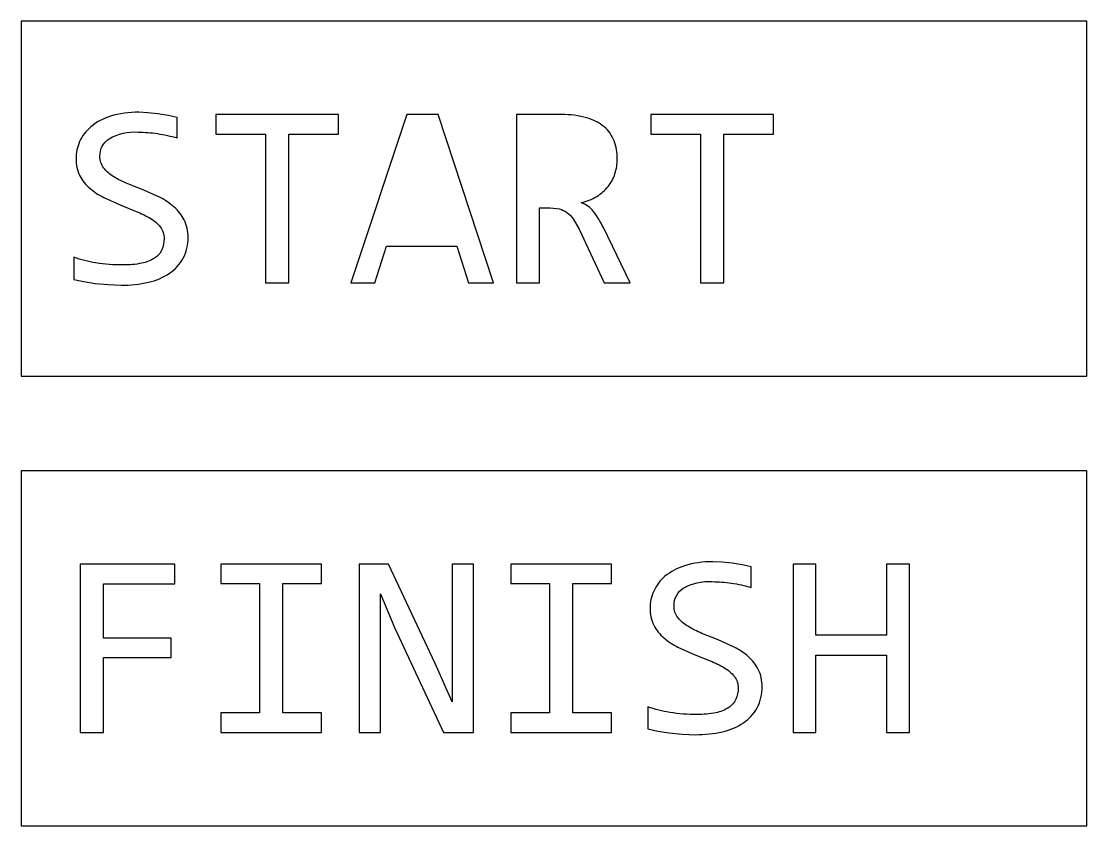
# Model space of a CAD drawing. Extents: x -1629.4 to -1539.4, y -316.3 to -248.3.
import ezdxf

# ---------------------------------------------------------------- set-up
doc = ezdxf.new("R2010")
doc.units = 0
doc.layers.add('DEFAULT', color=7, linetype='CONTINUOUS')

msp = doc.modelspace()

# ---------------------------------------------------------------- linework, layer by layer
at = {"layer": 'DEFAULT'}
for points in [[(-1629.446, -248.326), (-1629.446, -278.326), (-1539.446, -278.326), (-1539.446, -248.326)], [(-1602.642, -257.87), (-1602.642, -256.216), (-1613.021, -256.216), (-1613.021, -257.87), (-1608.811, -257.87), (-1608.811, -270.436), (-1606.852, -270.436), (-1606.852, -257.87)], [(-1589.565, -270.436), (-1594.222, -256.216), (-1596.876, -256.216), (-1601.598, -270.436), (-1599.585, -270.436), (-1598.584, -267.335), (-1592.666, -267.335), (-1591.676, -270.436)], [(-1565.892, -257.87), (-1565.892, -256.216), (-1576.271, -256.216), (-1576.271, -257.87), (-1572.061, -257.87), (-1572.061, -270.436), (-1570.103, -270.436), (-1570.103, -257.87)], [(-1629.446, -286.326), (-1629.446, -316.326), (-1539.446, -316.326), (-1539.446, -286.326)], [(-1616.464, -295.87), (-1616.464, -294.216), (-1624.482, -294.216), (-1624.482, -308.436), (-1622.502, -308.436), (-1622.502, -302.104), (-1616.78, -302.104), (-1616.78, -300.483), (-1622.502, -300.483), (-1622.502, -295.87)], [(-1609.316, -295.848), (-1609.316, -306.782), (-1612.591, -306.782), (-1612.591, -308.436), (-1604.084, -308.436), (-1604.084, -306.782), (-1607.358, -306.782), (-1607.358, -295.848), (-1604.084, -295.848), (-1604.084, -294.216), (-1612.591, -294.216), (-1612.591, -295.848)], [(-1591.246, -308.436), (-1591.246, -294.216), (-1593.052, -294.216), (-1593.052, -305.868), (-1594.477, -302.615), (-1598.426, -294.216), (-1600.918, -294.216), (-1600.918, -308.436), (-1599.112, -308.436), (-1599.112, -296.719), (-1597.915, -299.569), (-1593.77, -308.436)], [(-1584.817, -295.848), (-1584.817, -306.782), (-1588.091, -306.782), (-1588.091, -308.436), (-1579.584, -308.436), (-1579.584, -306.782), (-1582.858, -306.782), (-1582.858, -295.848), (-1579.584, -295.848), (-1579.584, -294.216), (-1588.091, -294.216), (-1588.091, -295.848)], [(-1554.409, -308.436), (-1554.409, -294.216), (-1556.346, -294.216), (-1556.346, -300.233), (-1562.318, -300.233), (-1562.318, -294.216), (-1564.255, -294.216), (-1564.255, -308.436), (-1562.318, -308.436), (-1562.318, -301.908), (-1556.346, -301.908), (-1556.346, -308.436)]]:
    msp.add_lwpolyline(points, close=True, dxfattribs=at)
for points in [[(-1615.36, -266.584, 0.120816), (-1615.681, -265.116, 0.093185), (-1616.524, -264.033, 0.064748), (-1617.715, -263.233), (-1619.081, -262.613), (-1620.446, -262.064, -0.044787), (-1621.637, -261.471, -0.088487), (-1622.48, -260.731, -0.170972), (-1622.801, -259.741, -0.258522), (-1622.018, -258.251, -0.149758), (-1619.57, -257.696, -0.037089), (-1617.949, -257.821, -0.032552), (-1616.274, -258.186), (-1616.274, -256.445), (-1617.052, -256.282), (-1617.9, -256.146), (-1618.749, -256.053), (-1619.527, -256.021, 0.080413), (-1621.925, -256.358, 0.096371), (-1623.574, -257.245, 0.115854), (-1624.52, -258.501, 0.103052), (-1624.825, -259.937, 0.122716), (-1624.504, -261.384, 0.094359), (-1623.661, -262.445, 0.06339), (-1622.469, -263.228), (-1621.104, -263.843), (-1619.739, -264.392, -0.042888), (-1618.548, -264.98, -0.088749), (-1617.704, -265.709, -0.172707), (-1617.383, -266.693, -0.109069), (-1617.574, -267.64, -0.137073), (-1618.183, -268.341, -0.095536), (-1619.26, -268.776, -0.054002), (-1620.854, -268.923, -0.042063), (-1623.166, -268.749, -0.04684), (-1624.999, -268.271), (-1624.999, -270.142), (-1624.172, -270.327), (-1623.198, -270.479), (-1622.121, -270.588), (-1620.995, -270.631, 0.059082), (-1618.705, -270.381, 0.091331), (-1616.927, -269.625, 0.120655), (-1615.773, -268.358, 0.126366)], [(-1582.331, -265.888), (-1580.209, -270.436), (-1578.023, -270.436), (-1580.275, -265.757, 0.051945), (-1581.129, -264.381, 0.142909), (-1582.146, -263.658, 0.081278), (-1580.835, -263.13, 0.086522), (-1579.877, -262.292, 0.089531), (-1579.295, -261.215, 0.080375), (-1579.1, -259.959, 0.092839), (-1579.366, -258.43, 0.126053), (-1580.204, -257.25, 0.103733), (-1581.667, -256.488, 0.073382), (-1583.799, -256.216), (-1587.607, -256.216), (-1587.607, -270.436), (-1585.671, -270.436), (-1585.671, -264.104), (-1584.757, -264.104), (-1583.99, -264.191, -0.091178), (-1583.359, -264.479, -0.082863), (-1582.82, -265.023)], [(-1566.866, -304.584, 0.120816), (-1567.187, -303.116, 0.093185), (-1568.03, -302.033, 0.064748), (-1569.221, -301.233), (-1570.587, -300.613), (-1571.952, -300.064, -0.044787), (-1573.143, -299.471, -0.088487), (-1573.986, -298.731, -0.170972), (-1574.307, -297.741, -0.258522), (-1573.524, -296.251, -0.149758), (-1571.076, -295.696, -0.037089), (-1569.455, -295.821, -0.032552), (-1567.78, -296.186), (-1567.78, -294.445), (-1568.558, -294.282), (-1569.406, -294.146), (-1570.255, -294.053), (-1571.033, -294.021, 0.080413), (-1573.431, -294.358, 0.096371), (-1575.08, -295.245, 0.115854), (-1576.026, -296.501, 0.103052), (-1576.331, -297.937, 0.122716), (-1576.01, -299.384, 0.094359), (-1575.167, -300.445, 0.06339), (-1573.975, -301.228), (-1572.61, -301.843), (-1571.245, -302.392, -0.042888), (-1570.053, -302.98, -0.088749), (-1569.21, -303.709, -0.172707), (-1568.889, -304.693, -0.109069), (-1569.08, -305.64, -0.137073), (-1569.689, -306.341, -0.095536), (-1570.766, -306.776, -0.054002), (-1572.36, -306.923, -0.042063), (-1574.672, -306.749, -0.04684), (-1576.505, -306.271), (-1576.505, -308.142), (-1575.678, -308.327), (-1574.704, -308.479), (-1573.627, -308.588), (-1572.501, -308.631, 0.059082), (-1570.211, -308.381, 0.091331), (-1568.432, -307.625, 0.120655), (-1567.279, -306.358, 0.126366)]]:
    msp.add_lwpolyline(points, format="xyb", close=True, dxfattribs=at)

doc.saveas('drawing.dxf')
